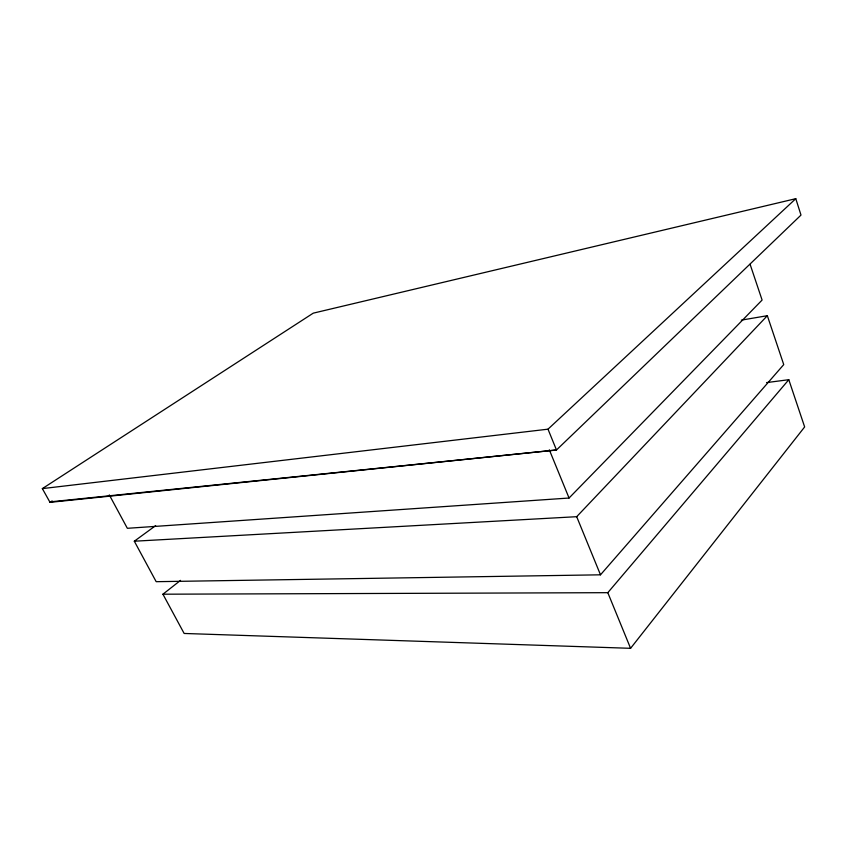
<?xml version="1.0" encoding="UTF-8"?>
<svg xmlns="http://www.w3.org/2000/svg" width="847" height="847" viewBox="0 0 847 847"><rect width="100%" height="100%" fill="white"/><g stroke="black" fill="none" stroke-linecap="round" stroke-linejoin="round"><path stroke-width="1.27" d="M180.549 580.375L162.931 594.202L184.138 633.461L630.581 648.315L804.65 426.941L788.801 379.7L766.556 382.6M162.931 594.202L607.807 592.678L788.801 379.7M155.647 525.648L134.313 541.212L156.176 581.688L600.491 574.817L783.74 364.602L767.34 315.698L741.316 320.134M134.313 541.212L576.691 516.691L767.34 315.698M109.305 494.902L127.346 528.306L569.057 498.025L762.099 300.06L750.082 264.253M42.35 488.613L547.998 429.175L795.788 198.685L800.997 215.085L556.479 449.99L50.015 502.345L42.35 488.613L313.252 313.157L795.788 198.685M50.015 502.345L52.165 500.926M49.761 501.9L556.479 449.99L547.998 429.175M549.311 449.789L569.057 498.025M576.691 516.691L600.491 574.817M607.807 592.678L630.581 648.315"/></g></svg>
